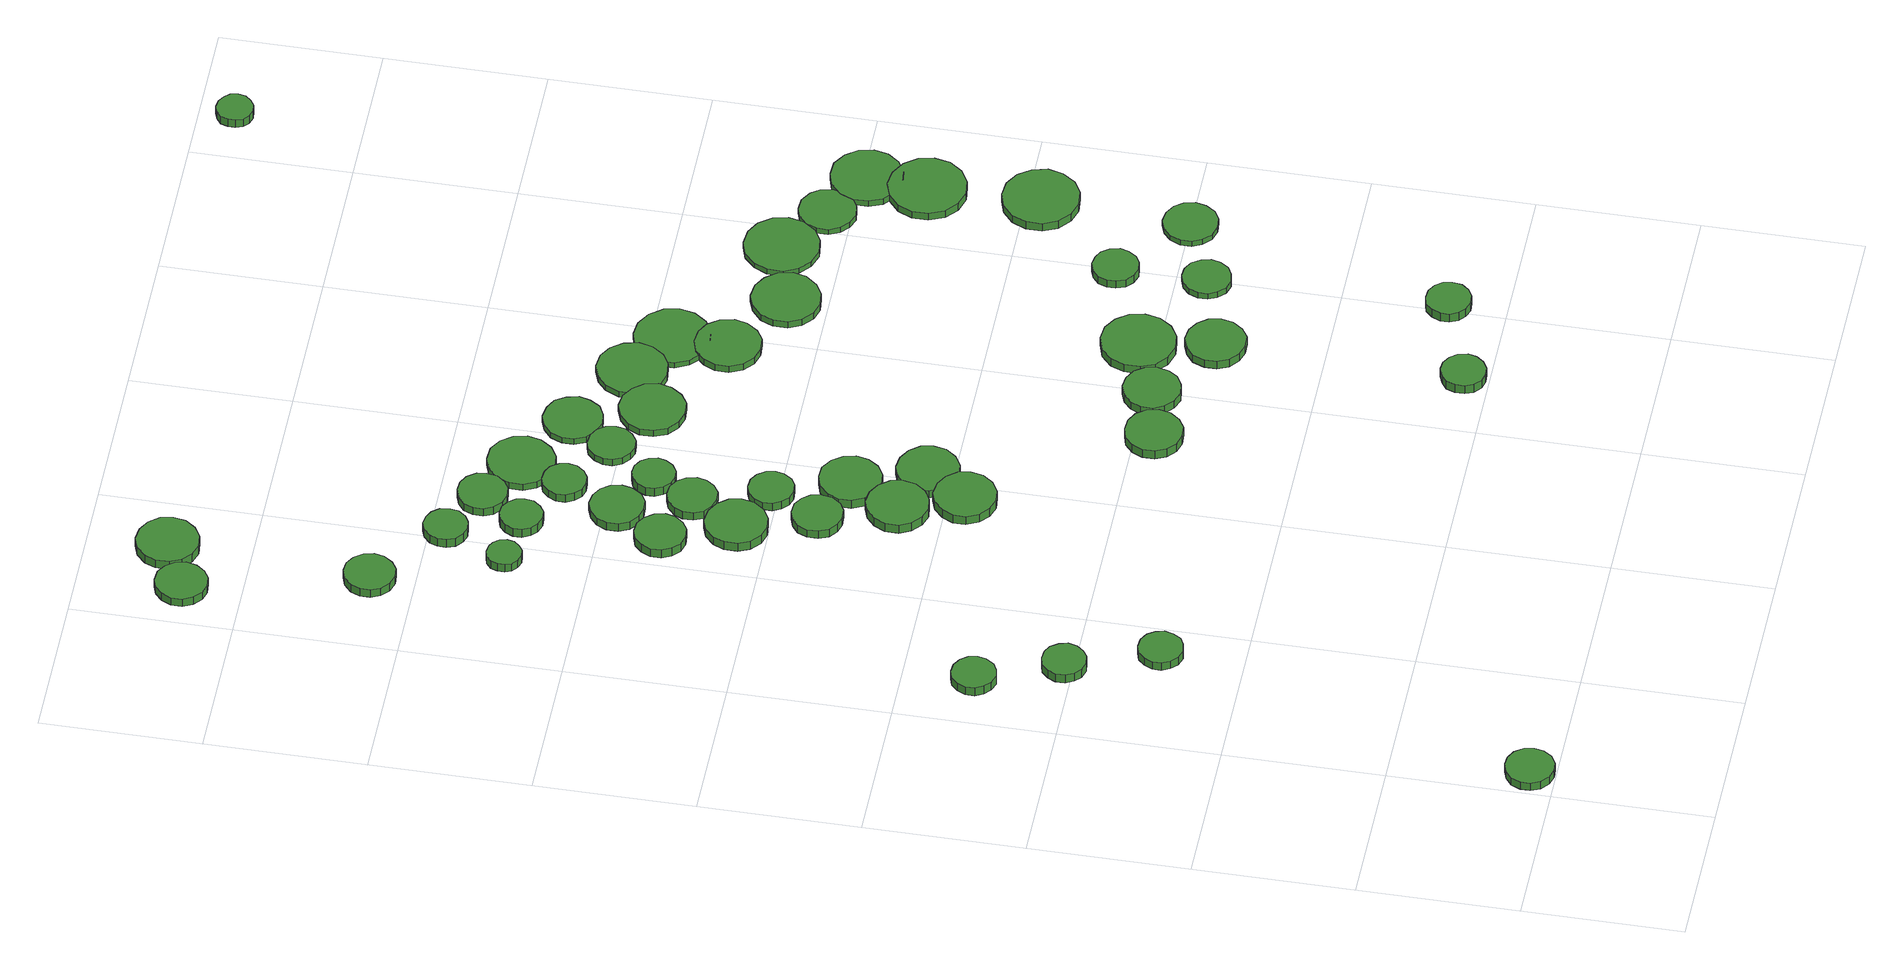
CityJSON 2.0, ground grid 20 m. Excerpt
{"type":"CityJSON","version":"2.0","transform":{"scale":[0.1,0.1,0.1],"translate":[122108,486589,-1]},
"CityObjects":{
"tree1":{"type":"SolitaryVegetationObject","attributes":{"function":"something"},"geometry":[{"type":"MultiSurface","lod":"1","boundaries":[[[0,1,2,3,4,5,6,7,8,9,10,11,12,13,14]],[[15,16,17,18,19,20,21,22,23,24,25,26,27,28,29]],[[0,29,28,1]],[[1,28,27,2]],[[2,27,26,3]],[[3,26,25,4]],[[4,25,24,5]],[[5,24,23,6]],[[6,23,22,7]],[[7,22,21,8]],[[8,21,20,9]],[[9,20,19,10]],[[10,19,18,11]],[[11,18,17,12]],[[12,17,16,13]],[[13,16,15,14]],[[14,15,29,0]]]}]},
"tree2":{"type":"SolitaryVegetationObject","attributes":{"function":"something"},"geometry":[{"type":"MultiSurface","lod":"1","boundaries":[[[30,31,32,33,34,35,36,37,38,39,40,41,42,43,44]],[[45,46,47,48,49,50,51,52,53,54,55,56,57,58,59]],[[30,59,58,31]],[[31,58,57,32]],[[32,57,56,33]],[[33,56,55,34]],[[34,55,54,35]],[[35,54,53,36]],[[36,53,52,37]],[[37,52,51,38]],[[38,51,50,39]],[[39,50,49,40]],[[40,49,48,41]],[[41,48,47,42]],[[42,47,46,43]],[[43,46,45,44]],[[44,45,59,30]]]}]},
"tree3":{"type":"SolitaryVegetationObject","attributes":{"function":"something"},"geometry":[{"type":"MultiSurface","lod":"1","boundaries":[[[60,61,62,63,64,65,66,67,68,69,70,71,72,73,74]],[[75,76,77,78,79,80,81,82,83,84,85,86,87,88,89]],[[60,89,88,61]],[[61,88,87,62]],[[62,87,86,63]],[[63,86,85,64]],[[64,85,84,65]],[[65,84,83,66]],[[66,83,82,67]],[[67,82,81,68]],[[68,81,80,69]],[[69,80,79,70]],[[70,79,78,71]],[[71,78,77,72]],[[72,77,76,73]],[[73,76,75,74]],[[74,75,89,60]]]}]},
"tree4":{"type":"SolitaryVegetationObject","attributes":{"function":"something"},"geometry":[{"type":"MultiSurface","lod":"1","boundaries":[[[90,91,92,93,94,95,96,97,98,99,100,101,102,103,104]],[[105,106,107,108,109,110,111,112,113,114,115,116,117,118,119]],[[90,119,118,91]],[[91,118,117,92]],[[92,117,116,93]],[[93,116,115,94]],[[94,115,114,95]],[[95,114,113,96]],[[96,113,112,97]],[[97,112,111,98]],[[98,111,110,99]],[[99,110,109,100]],[[100,109,108,101]],[[101,108,107,102]],[[102,107,106,103]],[[103,106,105,104]],[[104,105,119,90]]]}]},
"tree5":{"type":"SolitaryVegetationObject","attributes":{"function":"something"},"geometry":[{"type":"MultiSurface","lod":"1","boundaries":[[[120,121,122,123,124,125,126,127,128,129,130,131,132,133,134]],[[135,136,137,138,139,140,141,142,143,144,145,146,147,148,149]],[[120,149,148,121]],[[121,148,147,122]],[[122,147,146,123]],[[123,146,145,124]],[[124,145,144,125]],[[125,144,143,126]],[[126,143,142,127]],[[127,142,141,128]],[[128,141,140,129]],[[129,140,139,130]],[[130,139,138,131]],[[131,138,137,132]],[[132,137,136,133]],[[133,136,135,134]],[[134,135,149,120]]]}]},
"tree6":{"type":"SolitaryVegetationObject","attributes":{"function":"something"},"geometry":[{"type":"MultiSurface","lod":"1","boundaries":[[[150,151,152,153,154,155,156,157,158,159,160,161,162,163,164]],[[165,166,167,168,169,170,171,172,173,174,175,176,177,178,179]],[[150,179,178,151]],[[151,178,177,152]],[[152,177,176,153]],[[153,176,175,154]],[[154,175,174,155]],[[155,174,173,156]],[[156,173,172,157]],[[157,172,171,158]],[[158,171,170,159]],[[159,170,169,160]],[[160,169,168,161]],[[161,168,167,162]],[[162,167,166,163]],[[163,166,165,164]],[[164,165,179,150]]]}]},
"tree7":{"type":"SolitaryVegetationObject","attributes":{"function":"something"},"geometry":[{"type":"MultiSurface","lod":"1","boundaries":[[[180,181,182,183,184,185,186,187,188,189,190,191,192,193,194]],[[195,196,197,198,199,200,201,202,203,204,205,206,207,208,209]],[[180,209,208,181]],[[181,208,207,182]],[[182,207,206,183]],[[183,206,205,184]],[[184,205,204,185]],[[185,204,203,186]],[[186,203,202,187]],[[187,202,201,188]],[[188,201,200,189]],[[189,200,199,190]],[[190,199,198,191]],[[191,198,197,192]],[[192,197,196,193]],[[193,196,195,194]],[[194,195,209,180]]]}]},
"tree8":{"type":"SolitaryVegetationObject","attributes":{"function":"something"},"geometry":[{"type":"MultiSurface","lod":"1","boundaries":[[[210,211,212,213,214,215,216,217,218,219,220,221,222,223,224]],[[225,226,227,228,229,230,231,232,233,234,235,236,237,238,239]],[[210,239,238,211]],[[211,238,237,212]],[[212,237,236,213]],[[213,236,235,214]],[[214,235,234,215]],[[215,234,233,216]],[[216,233,232,217]],[[217,232,231,218]],[[218,231,230,219]],[[219,230,229,220]],[[220,229,228,221]],[[221,228,227,222]],[[222,227,226,223]],[[223,226,225,224]],[[224,225,239,210]]]}]},
"tree9":{"type":"SolitaryVegetationObject","attributes":{"function":"something"},"geometry":[{"type":"MultiSurface","lod":"1","boundaries":[[[240,241,242,243,244,245,246,247,248,249,250,251,252,253,254]],[[255,256,257,258,259,260,261,262,263,264,265,266,267,268,269]],[[240,269,268,241]],[[241,268,267,242]],[[242,267,266,243]],[[243,266,265,244]],[[244,265,264,245]],[[245,264,263,246]],[[246,263,262,247]],[[247,262,261,248]],[[248,261,260,249]],[[249,260,259,250]],[[250,259,258,251]],[[251,258,257,252]],[[252,257,256,253]],[[253,256,255,254]],[[254,255,269,240]]]}]},
"tree10":{"type":"SolitaryVegetationObject","attributes":{"function":"something"},"geometry":[{"type":"MultiSurface","lod":"1","boundaries":[[[270,271,272,273,274,275,276,277,278,279,280,281,282,283,284]],[[285,286,287,288,289,290,291,292,293,294,295,296,297,298,299]],[[270,299,298,271]],[[271,298,297,272]],[[272,297,296,273]],[[273,296,295,274]],[[274,295,294,275]],[[275,294,293,276]],[[276,293,292,277]],[[277,292,291,278]],[[278,291,290,279]],[[279,290,289,280]],[[280,289,288,281]],[[281,288,287,282]],[[282,287,286,283]],[[283,286,285,284]],[[284,285,299,270]]]}]},
"tree11":{"type":"SolitaryVegetationObject","attributes":{"function":"something"},"geometry":[{"type":"MultiSurface","lod":"1","boundaries":[[[300,301,302,303,304,305,306,307,308,309,310,311,312,313,314]],[[315,316,317,318,319,320,321,322,323,324,325,326,327,328,329]],[[300,329,328,301]],[[301,328,327,302]],[[302,327,326,303]],[[303,326,325,304]],[[304,325,324,305]],[[305,324,323,306]],[[306,323,322,307]],[[307,322,321,308]],[[308,321,320,309]],[[309,320,319,310]],[[310,319,318,311]],[[311,318,317,312]],[[312,317,316,313]],[[313,316,315,314]],[[314,315,329,300]]]}]},
"tree12":{"type":"SolitaryVegetationObject","attributes":{"function":"something"},"geometry":[{"type":"MultiSurface","lod":"1","boundaries":[[[330,331,332,333,334,335,336,337,338,339,340,341,342,343,344]],[[345,346,347,348,349,350,351,352,353,354,355,356,357,358,359]],[[330,359,358,331]],[[331,358,357,332]],[[332,357,356,333]],[[333,356,355,334]],[[334,355,354,335]],[[335,354,353,336]],[[336,353,352,337]],[[337,352,351,338]],[[338,351,350,339]],[[339,350,349,340]],[[340,349,348,341]],[[341,348,347,342]],[[342,347,346,343]],[[343,346,345,344]],[[344,345,359,330]]]}]},
"tree13":{"type":"SolitaryVegetationObject","attributes":{"function":"something"},"geometry":[{"type":"MultiSurface","lod":"1","boundaries":[[[360,361,362,363,364,365,366,367,368,369,370,371,372,373,374]],[[375,376,377,378,379,380,381,382,383,384,385,386,387,388,389]],[[360,389,388,361]],[[361,388,387,362]],[[362,387,386,363]],[[363,386,385,364]],[[364,385,384,365]],[[365,384,383,366]],[[366,383,382,367]],[[367,382,381,368]],[[368,381,380,369]],[[369,380,379,370]],[[370,379,378,371]],[[371,378,377,372]],[[372,377,376,373]],[[373,376,375,374]],[[374,375,389,360]]]}]},
"tree14":{"type":"SolitaryVegetationObject","attributes":{"function":"something"},"geometry":[{"type":"MultiSurface","lod":"1","boundaries":[[[390,391,392,393,394,395,396,397,398,399,400,401,402,403,404]],[[405,406,407,408,409,410,411,412,413,414,415,416,417,418,419]],[[390,419,418,391]],[[391,418,417,392]],[[392,417,416,393]],[[393,416,415,394]],[[394,415,414,395]],[[395,414,413,396]],[[396,413,412,397]],[[397,412,411,398]],[[398,411,410,399]],[[399,410,409,400]],[[400,409,408,401]],[[401,408,407,402]],[[402,407,406,403]],[[403,406,405,404]],[[404,405,419,390]]]}]},
"tree15":{"type":"SolitaryVegetationObject","attributes":{"function":"something"},"geometry":[{"type":"MultiSurface","lod":"1","boundaries":[[[420,421,422,423,424,425,426,427,428,429,430,431,432,433,434]],[[435,436,437,438,439,440,441,442,443,444,445,446,447,448,449]],[[420,449,448,421]],[[421,448,447,422]],[[422,447,446,423]],[[423,446,445,424]],[[424,445,444,425]],[[425,444,443,426]],[[426,443,442,427]],[[427,442,441,428]],[[428,441,440,429]],[[429,440,439,430]],[[430,439,438,431]],[[431,438,437,432]],[[432,437,436,433]],[[433,436,435,434]],[[434,435,449,420]]]}]},
"tree16":{"type":"SolitaryVegetationObject","attributes":{"function":"something"},"geometry":[{"type":"MultiSurface","lod":"1","boundaries":[[[450,451,452,453,454,455,456,457,458,459,460,461,462,463,464]],[[465,466,467,468,469,470,471,472,473,474,475,476,477,478,479]],[[450,479,478,451]],[[451,478,477,452]],[[452,477,476,453]],[[453,476,475,454]],[[454,475,474,455]],[[455,474,473,456]],[[456,473,472,457]],[[457,472,471,458]],[[458,471,470,459]],[[459,470,469,460]],[[460,469,468,461]],[[461,468,467,462]],[[462,467,466,463]],[[463,466,465,464]],[[464,465,479,450]]]}]},
"tree17":{"type":"SolitaryVegetationObject","attributes":{"function":"something"},"geometry":[{"type":"MultiSurface","lod":"1","boundaries":[[[480,481,482,483,484,485,486,487,488,489,490,491,492,493,494]],[[495,496,497,498,499,500,501,502,503,504,505,506,507,508,509]],[[480,509,508,481]],[[481,508,507,482]],[[482,507,506,483]],[[483,506,505,484]],[[484,505,504,485]],[[485,504,503,486]],[[486,503,502,487]],[[487,502,501,488]],[[488,501,500,489]],[[489,500,499,490]],[[490,499,498,491]],[[491,498,497,492]],[[492,497,496,493]],[[493,496,495,494]],[[494,495,509,480]]]}]},
"tree18":{"type":"SolitaryVegetationObject","attributes":{"function":"something"},"geometry":[{"type":"MultiSurface","lod":"1","boundaries":[[[510,511,512,513,514,515,516,517,518,519,520,521,522,523,524]],[[525,526,527,528,529,530,531,532,533,534,535,536,537,538,539]],[[510,539,538,511]],[[511,538,537,512]],[[512,537,536,513]],[[513,536,535,514]],[[514,535,534,515]],[[515,534,533,516]],[[516,533,532,517]],[[517,532,531,518]],[[518,531,530,519]],[[519,530,529,520]],[[520,529,528,521]],[[521,528,527,522]],[[522,527,526,523]],[[523,526,525,524]],[[524,525,539,510]]]}]},
"tree19":{"type":"SolitaryVegetationObject","attributes":{"function":"something"},"geometry":[{"type":"MultiSurface","lod":"1","boundaries":[[[540,541,542,543,544,545,546,547,548,549,550,551,552,553,554]],[[555,556,557,558,559,560,561,562,563,564,565,566,567,568,569]],[[540,569,568,541]],[[541,568,567,542]],[[542,567,566,543]],[[543,566,565,544]],[[544,565,564,545]],[[545,564,563,546]],[[546,563,562,547]],[[547,562,561,548]],[[548,561,560,549]],[[549,560,559,550]],[[550,559,558,551]],[[551,558,557,552]],[[552,557,556,553]],[[553,556,555,554]],[[554,555,569,540]]]}]},
"tree20":{"type":"SolitaryVegetationObject","attributes":{"function":"something"},"geometry":[{"type":"MultiSurface","lod":"1","boundaries":[[[570,571,572,573,574,575,576,577,578,579,580,581,582,583,584]],[[585,586,587,588,589,590,591,592,593,594,595,596,597,598,599]],[[570,599,598,571]],[[571,598,597,572]],[[572,597,596,573]],[[573,596,595,574]],[[574,595,594,575]],[[575,594,593,576]],[[576,593,592,577]],[[577,592,591,578]],[[578,591,590,579]],[[579,590,589,580]],[[580,589,588,581]],[[581,588,587,582]],[[582,587,586,583]],[[583,586,585,584]],[[584,585,599,570]]]}]},
"tree21":{"type":"SolitaryVegetationObject","attributes":{"function":"something"},"geometry":[{"type":"MultiSurface","lod":"1","boundaries":[[[600,601,602,603,604,605,606,607,608,609,610,611,612,613,614]],[[615,616,617,618,619,620,621,622,623,624,625,626,627,628,629]],[[600,629,628,601]],[[601,628,627,602]],[[602,627,626,603]],[[603,626,625,604]],[[604,625,624,605]],[[605,624,623,606]],[[606,623,622,607]],[[607,622,621,608]],[[608,621,620,609]],[[609,620,619,610]],[[610,619,618,611]],[[611,618,617,612]],[[612,617,616,613]],[[613,616,615,614]],[[614,615,629,600]]]}]},
"tree22":{"type":"SolitaryVegetationObject","attributes":{"function":"something"},"geometry":[{"type":"MultiSurface","lod":"1","boundaries":[[[630,631,632,633,634,635,636,637,638,639,640,641,642,643,644]],[[645,646,647,648,649,650,651,652,653,654,655,656,657,658,659]],[[630,659,658,631]],[[631,658,657,632]],[[632,657,656,633]],[[633,656,655,634]],[[634,655,654,635]],[[635,654,653,636]],[[636,653,652,637]],[[637,652,651,638]],[[638,651,650,639]],[[639,650,649,640]],[[640,649,648,641]],[[641,648,647,642]],[[642,647,646,643]],[[643,646,645,644]],[[644,645,659,630]]]}]},
"tree23":{"type":"SolitaryVegetationObject","attributes":{"function":"something"},"geometry":[{"type":"MultiSurface","lod":"1","boundaries":[[[660,661,662,663,664,665,666,667,668,669,670,671,672,673,674]],[[675,676,677,678,679,680,681,682,683,684,685,686,687,688,689]],[[660,689,688,661]],[[661,688,687,662]],[[662,687,686,663]],[[663,686,685,664]],[[664,685,684,665]],[[665,684,683,666]],[[666,683,682,667]],[[667,682,681,668]],[[668,681,680,669]],[[669,680,679,670]],[[670,679,678,671]],[[671,678,677,672]],[[672,677,676,673]],[[673,676,675,674]],[[674,675,689,660]]]}]},
"tree24":{"type":"SolitaryVegetationObject","attributes":{"function":"something"},"geometry":[{"type":"MultiSurface","lod":"1","boundaries":[[[690,691,692,693,694,695,696,697,698,699,700,701,702,703,704]],[[705,706,707,708,709,710,711,712,713,714,715,716,717,718,719]],[[690,719,718,691]],[[691,718,717,692]],[[692,717,716,693]],[[693,716,715,694]],[[694,715,714,695]],[[695,714,713,696]],[[696,713,712,697]],[[697,712,711,698]],[[698,711,710,699]],[[699,710,709,700]],[[700,709,708,701]],[[701,708,707,702]],[[702,707,706,703]],[[703,706,705,704]],[[704,705,719,690]]]}]},
"tree25":{"type":"SolitaryVegetationObject","attributes":{"function":"something"},"geometry":[{"type":"MultiSurface","lod":"1","boundaries":[[[720,721,722,723,724,725,726,727,728,729,730,731,732,733,734]],[[735,736,737,738,739,740,741,742,743,744,745,746,747,748,749]],[[720,749,748,721]],[[721,748,747,722]],[[722,747,746,723]],[[723,746,745,724]],[[724,745,744,725]],[[725,744,743,726]],[[726,743,742,727]],[[727,742,741,728]],[[728,741,740,729]],[[729,740,739,730]],[[730,739,738,731]],[[731,738,737,732]],[[732,737,736,733]],[[733,736,735,734]],[[734,735,749,720]]]}]},
"tree26":{"type":"SolitaryVegetationObject","attributes":{"function":"something"},"geometry":[{"type":"MultiSurface","lod":"1","boundaries":[[[750,751,752,753,754,755,756,757,758,759,760,761,762,763,764]],[[765,766,767,768,769,770,771,772,773,774,775,776,777,778,779]],[[750,779,778,751]],[[751,778,777,752]],[[752,777,776,753]],[[753,776,775,754]],[[754,775,774,755]],[[755,774,773,756]],[[756,773,772,757]],[[757,772,771,758]],[[758,771,770,759]],[[759,770,769,760]],[[760,769,768,761]],[[761,768,767,762]],[[762,767,766,763]],[[763,766,765,764]],[[764,765,779,750]]]}]},
"tree27":{"type":"SolitaryVegetationObject","attributes":{"function":"something"},"geometry":[{"type":"MultiSurface","lod":"1","boundaries":[[[780,781,782,783,784,785,786,787,788,789,790,791,792,793,794]],[[795,796,797,798,799,800,801,802,803,804,805,806,807,808,809]],[[780,809,808,781]],[[781,808,807,782]],[[782,807,806,783]],[[783,806,805,784]],[[784,805,804,785]],[[785,804,803,786]],[[786,803,802,787]],[[787,802,801,788]],[[788,801,800,789]],[[789,800,799,790]],[[790,799,798,791]],[[791,798,797,792]],[[792,797,796,793]],[[793,796,795,794]],[[794,795,809,780]]]}]},
"tree28":{"type":"SolitaryVegetationObject","attributes":{"function":"something"},"geometry":[{"type":"MultiSurface","lod":"1","boundaries":[[[810,811,812,813,814,815,816,817,818,819,820,821,822,823,824]],[[825,826,827,828,829,830,831,832,833,834,835,836,837,838,839]],[[810,839,838,811]],[[811,838,837,812]],[[812,837,836,813]],[[813,836,835,814]],[[814,835,834,815]],[[815,834,833,816]],[[816,833,832,817]],[[817,832,831,818]],[[818,831,830,819]],[[819,830,829,820]],[[820,829,828,821]],[[821,828,827,822]],[[822,827,826,823]],[[823,826,825,824]],[[824,825,839,810]]]}]},
"tree29":{"type":"SolitaryVegetationObject","attributes":{"function":"something"},"geometry":[{"type":"MultiSurface","lod":"1","boundaries":[[[840,841,842,843,844,845,846,847,848,849,850,851,852,853,854]],[[855,856,857,858,859,860,861,862,863,864,865,866,867,868,869]],[[840,869,868,841]],[[841,868,867,842]],[[842,867,866,843]],[[843,866,865,844]],[[844,865,864,845]],[[845,864,863,846]],[[846,863,862,847]],[[847,862,861,848]],[[848,861,860,849]],[[849,860,859,850]],[[850,859,858,851]],[[851,858,857,852]],[[852,857,856,853]],[[853,856,855,854]],[[854,855,869,840]]]}]},
"tree30":{"type":"SolitaryVegetationObject","attributes":{"function":"something"},"geometry":[{"type":"MultiSurface","lod":"1","boundaries":[[[870,871,872,873,874,875,876,877,878,879,880,881,882,883,884]],[[885,886,887,888,889,890,891,892,893,894,895,896,897,898,899]],[[870,899,898,871]],[[871,898,897,872]],[[872,897,896,873]],[[873,896,895,874]],[[874,895,894,875]],[[875,894,893,876]],[[876,893,892,877]],[[877,892,891,878]],[[878,891,890,879]],[[879,890,889,880]],[[880,889,888,881]],[[881,888,887,882]],[[882,887,886,883]],[[883,886,885,884]],[[884,885,899,870]]]}]},
"tree31":{"type":"SolitaryVegetationObject","attributes":{"function":"something"},"geometry":[{"type":"MultiSurface","lod":"1","boundaries":[[[900,901,902,903,904,905,906,907,908,909,910,911,912,913,914]],[[915,916,917,918,919,920,921,922,923,924,925,926,927,928,929]],[[900,929,928,901]],[[901,928,927,902]],[[902,927,926,903]],[[903,926,925,904]],[[904,925,924,905]],[[905,924,923,906]],[[906,923,922,907]],[[907,922,921,908]],[[908,921,920,909]],[[909,920,919,910]],[[910,919,918,911]],[[911,918,917,912]],[[912,917,916,913]],[[913,916,915,914]],[[914,915,929,900]]]}]},
"tree32":{"type":"SolitaryVegetationObject","attributes":{"function":"something"},"geometry":[{"type":"MultiSurface","lod":"1","boundaries":[[[930,931,932,933,934,935,936,937,938,939,940,941,942,943,944]],[[945,946,947,948,949,950,951,952,953,954,955,956,957,958,959]],[[930,959,958,931]],[[931,958,957,932]],[[932,957,956,933]],[[933,956,955,934]],[[934,955,954,935]],[[935,954,953,936]],[[936,953,952,937]],[[937,952,951,938]],[[938,951,950,939]],[[939,950,949,940]],[[940,949,948,941]],[[941,948,947,942]],[[942,947,946,943]],[[943,946,945,944]],[[944,945,959,930]]]}]},
"tree33":{"type":"SolitaryVegetationObject","attributes":{"function":"something"},"geometry":[{"type":"MultiSurface","lod":"1","boundaries":[[[960,961,962,963,964,965,966,967,968,969,970,971,972,973,974]],[[975,976,977,978,979,980,981,982,983,984,985,986,987,988,989]],[[960,989,988,961]],[[961,988,987,962]],[[962,987,986,963]],[[963,986,985,964]],[[964,985,984,965]],[[965,984,983,966]],[[966,983,982,967]],[[967,982,981,968]],[[968,981,980,969]],[[969,980,979,970]],[[970,979,978,971]],[[971,978,977,972]],[[972,977,976,973]],[[973,976,975,974]],[[974,975,989,960]]]}]},
"tree34":{"type":"SolitaryVegetationObject","attributes":{"function":"something"},"geometry":[{"type":"MultiSurface","lod":"1","boundaries":[[[990,991,992,993,994,995,996,997,998,999,1000,1001,1002,1003,1004]],[[1005,1006,1007,1008,1009,1010,1011,1012,1013,1014,1015,1016,1017,1018,1019]],[[990,1019,1018,991]],[[991,1018,1017,992]],[[992,1017,1016,993]],[[993,1016,1015,994]],[[994,1015,1014,995]],[[995,1014,1013,996]],[[996,1013,1012,997]],[[997,1012,1011,998]],[[998,1011,1010,999]],[[999,1010,1009,1000]],[[1000,1009,1008,1001]],[[1001,1008,1007,1002]],[[1002,1007,1006,1003]],[[1003,1006,1005,1004]],[[1004,1005,1019,990]]]}]},
"tree35":{"type":"SolitaryVegetationObject","attributes":{"function":"something"},"geometry":[{"type":"MultiSurface","lod":"1","boundaries":[[[1020,1021,1022,1023,1024,1025,1026,1027,1028,1029,1030,1031,1032,1033,1034]],[[1035,1036,1037,1038,1039,1040,1041,1042,1043,1044,1045,1046,1047,1048,1049]],[[1020,1049,1048,1021]],[[1021,1048,1047,1022]],[[1022,1047,1046,1023]],[[1023,1046,1045,1024]],[[1024,1045,1044,1025]],[[1025,1044,1043,1026]],[[1026,1043,1042,1027]],[[1027,1042,1041,1028]],[[1028,1041,1040,1029]],[[1029,1040,1039,1030]],[[1030,1039,1038,1031]],[[1031,1038,1037,1032]],[[1032,1037,1036,1033]],[[1033,1036,1035,1034]],[[1034,1035,1049,1020]]]}]},
"tree36":{"type":"SolitaryVegetationObject","attributes":{"function":"something"},"geometry":[{"type":"MultiSurface","lod":"1","boundaries":[[[1050,1051,1052,1053,1054,1055,1056,1057,1058,1059,1060,1061,1062,1063,1064]],[[1065,1066,1067,1068,1069,1070,1071,1072,1073,1074,1075,1076,1077,1078,1079]],[[1050,1079,1078,1051]],[[1051,1078,1077,1052]],[[1052,1077,1076,1053]],[[1053,1076,1075,1054]],[[1054,1075,1074,1055]],[[1055,1074,1073,1056]],[[1056,1073,1072,1057]],[[1057,1072,1071,1058]],[[1058,1071,1070,1059]],[[1059,1070,1069,1060]],[[1060,1069,1068,1061]],[[1061,1068,1067,1062]],[[1062,1067,1066,1063]],[[1063,1066,1065,1064]],[[1064,1065,1079,1050]]]}]},
"tree37":{"type":"SolitaryVegetationObject","attributes":{"function":"something"},"geometry":[{"type":"MultiSurface","lod":"1","boundaries":[[[1080,1081,1082,1083,1084,1085,1086,1087,1088,1089,1090,1091,1092,1093,1094]],[[1095,1096,1097,1098,1099,1100,1101,1102,1103,1104,1105,1106,1107,1108,1109]],[[1080,1109,1108,1081]],[[1081,1108,1107,1082]],[[1082,1107,1106,1083]],[[1083,1106,1105,1084]],[[1084,1105,1104,1085]],[[1085,1104,1103,1086]],[[1086,1103,1102,1087]],[[1087,1102,1101,1088]],[[1088,1101,1100,1089]],[[1089,1100,1099,1090]],[[1090,1099,1098,1091]],[[1091,1098,1097,1092]],[[1092,1097,1096,1093]],[[1093,1096,1095,1094]],[[1094,1095,1109,1080]]]}]},
"tree38":{"type":"SolitaryVegetationObject","attributes":{"function":"something"},"geometry":[{"type":"MultiSurface","lod":"1","boundaries":[[[1110,1111,1112,1113,1114,1115,1116,1117,1118,1119,1120,1121,1122,1123,1124]],[[1125,1126,1127,1128,1129,1130,1131,1132,1133,1134,1135,1136,1137,1138,1139]],[[1110,1139,1138,1111]],[[1111,1138,1137,1112]],[[1112,1137,1136,1113]],[[1113,1136,1135,1114]],[[1114,1135,1134,1115]],[[1115,1134,1133,1116]],[[1116,1133,1132,1117]],[[1117,1132,1131,1118]],[[1118,1131,1130,1119]],[[1119,1130,1129,1120]],[[1120,1129,1128,1121]],[[1121,1128,1127,1122]],[[1122,1127,1126,1123]],[[1123,1126,1125,1124]],[[1124,1125,1139,1110]]]}]},
"tree39":{"type":"SolitaryVegetationObject","attributes":{"function":"something"},"geometry":[{"type":"MultiSurface","lod":"1","boundaries":[[[1140,1141,1142,1143,1144,1145,1146,1147,1148,1149,1150,1151,1152,1153,1154]],[[1155,1156,1157,1158,1159,1160,1161,1162,1163,1164,1165,1166,1167,1168,1169]],[[1140,1169,1168,1141]],[[1141,1168,1167,1142]],[[1142,1167,1166,1143]],[[1143,1166,1165,1144]],[[1144,1165,1164,1145]],[[1145,1164,1163,1146]],[[1146,1163,1162,1147]],[[1147,1162,1161,1148]],[[1148,1161,1160,1149]],[[1149,1160,1159,1150]],[[1150,1159,1158,1151]],[[1151,1158,1157,1152]],[[1152,1157,1156,1153]],[[1153,1156,1155,1154]],[[1154,1155,1169,1140]]]}]},
"tree40":{"type":"SolitaryVegetationObject","attributes":{"function":"something"},"geometry":[{"type":"MultiSurface","lod":"1","boundaries":[[[1170,1171,1172,1173,1174,1175,1176,1177,1178,1179,1180,1181,1182,1183,1184]],[[1185,1186,1187,1188,1189,1190,1191,1192,1193,1194,1195,1196,1197,1198,1199]],[[1170,1199,1198,1171]],[[1171,1198,1197,1172]],[[1172,1197,1196,1173]],[[1173,1196,1195,1174]],[[1174,1195,1194,1175]],[[1175,1194,1193,1176]],[[1176,1193,1192,1177]],[[1177,1192,1191,1178]],[[1178,1191,1190,1179]],[[1179,1190,1189,1180]],[[1180,1189,1188,1181]],[[1181,1188,1187,1182]],[[1182,1187,1186,1183]],[[1183,1186,1185,1184]],[[1184,1185,1199,1170]]]}]},
"tree41":{"type":"SolitaryVegetationObject","attributes":{"function":"something"},"geometry":[{"type":"MultiSurface","lod":"1","boundaries":[[[1200,1201,1202,1203,1204,1205,1206,1207,1208,1209,1210,1211,1212,1213,1214]],[[1215,1216,1217,1218,1219,1220,1221,1222,1223,1224,1225,1226,1227,1228,1229]],[[1200,1229,1228,1201]],[[1201,1228,1227,1202]],[[1202,1227,1226,1203]],[[1203,1226,1225,1204]],[[1204,1225,1224,1205]],[[1205,1224,1223,1206]],[[1206,1223,1222,1207]],[[1207,1222,1221,1208]],[[1208,1221,1220,1209]],[[1209,1220,1219,1210]],[[1210,1219,1218,1211]],[[1211,1218,1217,1212]],[[1212,1217,1216,1213]],[[1213,1216,1215,1214]],[[1214,1215,1229,1200]]]}]},
"tree42":{"type":"SolitaryVegetationObject","attributes":{"function":"something"},"geometry":[{"type":"MultiSurface","lod":"1","boundaries":[[[1230,1231,1232,1233,1234,1235,1236,1237,1238,1239,1240,1241,1242,1243,1244]],[[1245,1246,1247,1248,1249,1250,1251,1252,1253,1254,1255,1256,1257,1258,1259]],[[1230,1259,1258,1231]],[[1231,1258,1257,1232]],[[1232,1257,1256,1233]],[[1233,1256,1255,1234]],[[1234,1255,1254,1235]],[[1235,1254,1253,1236]],[[1236,1253,1252,1237]],[[1237,1252,1251,1238]],[[1238,1251,1250,1239]],[[1239,1250,1249,1240]],[[1240,1249,1248,1241]],[[1241,1248,1247,1242]],[[1242,1247,1246,1243]],[[1243,1246,1245,1244]],[[1244,1245,1259,1230]]]}]},
"tree43":{"type":"SolitaryVegetationObject","attributes":{"function":"something"},"geometry":[{"type":"MultiSurface","lod":"1","boundaries":[[[1260,1261,1262,1263,1264,1265,1266,1267,1268,1269,1270,1271,1272,1273,1274]],[[1275,1276,1277,1278,1279,1280,1281,1282,1283,1284,1285,1286,1287,1288,1289]],[[1260,1289,1288,1261]],[[1261,1288,1287,1262]],[[1262,1287,1286,1263]],[[1263,1286,1285,1264]],[[1264,1285,1284,1265]],[[1265,1284,1283,1266]],[[1266,1283,1282,1267]],[[1267,1282,1281,1268]],[[1268,1281,1280,1269]],[[1269,1280,1279,1270]],[[1270,1279,1278,1271]],[[1271,1278,1277,1272]],[[1272,1277,1276,1273]],[[1273,1276,1275,1274]],[[1274,1275,1289,1260]]]}]},
"tree44":{"type":"SolitaryVegetationObject","attributes":{"function":"something"},"geometry":[{"type":"MultiSurface","lod":"1","boundaries":[[[1290,1291,1292,1293,1294,1295,1296,1297,1298,1299,1300,1301,1302,1303,1304]],[[1305,1306,1307,1308,1309,1310,1311,1312,1313,1314,1315,1316,1317,1318,1319]],[[1290,1319,1318,1291]],[[1291,1318,1317,1292]],[[1292,1317,1316,1293]],[[1293,1316,1315,1294]],[[1294,1315,1314,1295]],[[1295,1314,1313,1296]],[[1296,1313,1312,1297]],[[1297,1312,1311,1298]],[[1298,1311,1310,1299]],[[1299,1310,1309,1300]],[[1300,1309,1308,1301]],[[1301,1308,1307,1302]],[[1302,1307,1306,1303]],[[1303,1306,1305,1304]],[[1304,1305,1319,1290]]]}]},
"tree45":{"type":"SolitaryVegetationObject","attributes":{"function":"something"},"geometry":[{"type":"MultiSurface","lod":"1","boundaries":[[[1320,1321,1322,1323,1324,1325,1326,1327,1328,1329,1330,1331,1332,1333,1334]],[[1335,1336,1337,1338,1339,1340,1341,1342,1343,1344,1345,1346,1347,1348,1349]],[[1320,1349,1348,1321]],[[1321,1348,1347,1322]],[[1322,1347,1346,1323]],[[1323,1346,1345,1324]],[[1324,1345,1344,1325]],[[1325,1344,1343,1326]],[[1326,1343,1342,1327]],[[1327,1342,1341,1328]],[[1328,1341,1340,1329]],[[1329,1340,1339,1330]],[[1330,1339,1338,1331]],[[1331,1338,1337,1332]],[[1332,1337,1336,1333]],[[1333,1336,1335,1334]],[[1334,1335,1349,1320]]]}]},
"tree46":{"type":"SolitaryVegetationObject","attributes":{"function":"something"},"geometry":[{"type":"MultiSurface","lod":"1","boundaries":[[[1350,1351,1352,1353,1354,1355,1356,1357,1358,1359,1360,1361,1362,1363,1364]],[[1365,1366,1367,1368,1369,1370,1371,1372,1373,1374,1375,1376,1377,1378,1379]],[[1350,1379,1378,1351]],[[1351,1378,1377,1352]],[[1352,1377,1376,1353]],[[1353,1376,1375,1354]],[[1354,1375,1374,1355]],[[1355,1374,1373,1356]],[[1356,1373,1372,1357]],[[1357,1372,1371,1358]],[[1358,1371,1370,1359]],[[1359,1370,1369,1360]],[[1360,1369,1368,1361]],[[1361,1368,1367,1362]],[[1362,1367,1366,1363]],[[1363,1366,1365,1364]],[[1364,1365,1379,1350]]]}]}
},
"vertices":[
[67,32,18],[65,44,18],[57,55,18],[46,61,18],[34,62,18],[22,58,18],[12,50,18],[7,38,18],[7,26,18],[12,14,18],[22,6,18],[34,2,18],[46,3,18],[57,9,18],[65,20,18],[65,20,6],[57,9,6],[46,3,6],[34,2,6],[22,6,6],[12,14,6],[7,26,6],[7,38,6],[12,50,6],[22,58,6],[34,62,6],[46,61,6],[57,55,6],[65,44,6],[67,32,6],
[95,713,26],[93,724,26],[86,733,26],[76,739,26],[65,740,26],[54,737,26],[46,729,26],[41,718,26],[41,707,26],[46,697,26],[54,689,26],[65,685,26],[76,687,26],[86,692,26],[93,702,26],[93,702,13],[86,692,13],[76,687,13],[65,685,13],[54,689,13],[46,697,13],[41,707,13],[41,718,13],[46,729,13],[54,737,13],[65,740,13],[76,739,13],[86,733,13],[93,724,13],[95,713,13],
[134,610,29],[131,621,29],[124,631,29],[115,636,29],[103,637,29],[92,634,29],[84,626,29],[79,616,29],[79,604,29],[84,594,29],[92,586,29],[103,583,29],[115,584,29],[124,590,29],[131,599,29],[131,599,16],[124,590,16],[115,584,16],[103,583,16],[92,586,16],[84,594,16],[79,604,16],[79,616,16],[84,626,16],[92,634,16],[103,637,16],[115,636,16],[124,631,16],[131,621,16],[134,610,16],
[172,500,32],[169,511,32],[163,520,32],[153,526,32],[141,527,32],[130,524,32],[122,516,32],[117,505,32],[117,494,32],[122,484,32],[130,476,32],[141,472,32],[153,474,32],[163,479,32],[169,489,32],[169,489,20],[163,479,20],[153,474,20],[141,472,20],[130,476,20],[122,484,20],[117,494,20],[117,505,20],[122,516,20],[130,524,20],[141,527,20],[153,526,20],[163,520,20],[169,511,20],[172,500,20],
[139,1454,27],[136,1466,27],[128,1477,27],[117,1484,27],[104,1485,27],[91,1481,27],[81,1472,27],[76,1460,27],[76,1447,27],[81,1435,27],[91,1426,27],[104,1422,27],[117,1423,27],[128,1430,27],[136,1441,27],[136,1441,15],[128,1430,15],[117,1423,15],[104,1422,15],[91,1426,15],[81,1435,15],[76,1447,15],[76,1460,15],[81,1472,15],[91,1481,15],[104,1485,15],[117,1484,15],[128,1477,15],[136,1466,15],[139,1454,15],
[84,1672,27],[81,1685,27],[73,1696,27],[62,1703,27],[48,1704,27],[36,1700,27],[26,1691,27],[20,1679,27],[20,1665,27],[26,1653,27],[36,1644,27],[48,1640,27],[62,1641,27],[73,1648,27],[81,1659,27],[81,1659,15],[73,1648,15],[62,1641,15],[48,1640,15],[36,1644,15],[26,1653,15],[20,1665,15],[20,1679,15],[26,1691,15],[36,1700,15],[48,1704,15],[62,1703,15],[73,1696,15],[81,1685,15],[84,1672,15],
[192,1302,26],[190,1311,26],[184,1318,26],[177,1322,26],[168,1323,26],[159,1321,26],[152,1315,26],[149,1306,26],[149,1297,26],[152,1289,26],[159,1283,26],[168,1280,26],[177,1281,26],[184,1286,26],[190,1293,26],[190,1293,14],[184,1286,14],[177,1281,14],[168,1280,14],[159,1283,14],[152,1289,14],[149,1297,14],[149,1306,14],[152,1315,14],[159,1321,14],[168,1323,14],[177,1322,14],[184,1318,14],[190,1311,14],[192,1302,14],
[270,1124,26],[267,1137,26],[259,1148,26],[248,1155,26],[235,1156,26],[222,1152,26],[213,1143,26],[207,1131,26],[207,1118,26],[213,1106,26],[222,1097,26],[235,1093,26],[248,1094,26],[259,1101,26],[267,1112,26],[267,1112,13],[259,1101,13],[248,1094,13],[235,1093,13],[222,1097,13],[213,1106,13],[207,1118,13],[207,1131,13],[213,1143,13],[222,1152,13],[235,1156,13],[248,1155,13],[259,1148,13],[267,1137,13],[270,1124,13],
[311,1039,26],[308,1054,26],[298,1067,26],[284,1075,26],[268,1077,26],[253,1072,26],[241,1061,26],[235,1047,26],[235,1030,26],[241,1016,26],[253,1005,26],[268,1000,26],[284,1002,26],[298,1010,26],[308,1023,26],[308,1023,13],[298,1010,13],[284,1002,13],[268,1000,13],[253,1005,13],[241,1016,13],[235,1030,13],[235,1047,13],[241,1061,13],[253,1072,13],[268,1077,13],[284,1075,13],[298,1067,13],[308,1054,13],[311,1039,13],
[335,946,26],[333,959,26],[325,969,26],[314,976,26],[300,977,26],[288,973,26],[278,965,26],[273,953,26],[273,939,26],[278,927,26],[288,919,26],[300,915,26],[314,916,26],[325,922,26],[333,933,26],[333,933,14],[325,922,14],[314,916,14],[300,915,14],[288,919,14],[278,927,14],[273,939,14],[273,953,14],[278,965,14],[288,973,14],[300,977,14],[314,976,14],[325,969,14],[333,959,14],[335,946,14],
[376,855,27],[373,870,27],[363,883,27],[349,891,27],[333,893,27],[318,888,27],[306,877,27],[299,863,27],[299,846,27],[306,832,27],[318,821,27],[333,816,27],[349,818,27],[363,826,27],[373,839,27],[373,839,14],[363,826,14],[349,818,14],[333,816,14],[318,821,14],[306,832,14],[299,846,14],[299,863,14],[306,877,14],[318,888,14],[333,893,14],[349,891,14],[363,883,14],[373,870,14],[376,855,14],
[404,778,28],[401,793,28],[391,806,28],[377,814,28],[361,816,28],[346,811,28],[334,800,28],[327,786,28],[327,770,28],[334,755,28],[346,744,28],[361,739,28],[377,741,28],[391,749,28],[401,762,28],[401,762,15],[391,749,15],[377,741,15],[361,739,15],[346,744,15],[334,755,15],[327,770,15],[327,786,15],[334,800,15],[346,811,15],[361,816,15],[377,814,15],[391,806,15],[401,793,15],[404,778,15],
[234,1379,24],[232,1391,24],[225,1400,24],[216,1405,24],[204,1407,24],[194,1403,24],[185,1395,24],[181,1385,24],[181,1374,24],[185,1363,24],[194,1356,24],[204,1352,24],[216,1354,24],[225,1359,24],[232,1368,24],[232,1368,11],[225,1359,11],[216,1354,11],[204,1352,11],[194,1356,11],[185,1363,11],[181,1374,11],[181,1385,11],[185,1395,11],[194,1403,11],[204,1407,11],[216,1405,11],[225,1400,11],[232,1391,11],[234,1379,11],
[266,1294,25],[264,1304,25],[257,1313,25],[248,1319,25],[237,1320,25],[226,1317,25],[218,1309,25],[213,1299,25],[213,1288,25],[218,1278,25],[226,1271,25],[237,1267,25],[248,1268,25],[257,1274,25],[264,1283,25],[264,1283,12],[257,1274,12],[248,1268,12],[237,1267,12],[226,1271,12],[218,1278,12],[213,1288,12],[213,1299,12],[218,1309,12],[226,1317,12],[237,1320,12],[248,1319,12],[257,1313,12],[264,1304,12],[266,1294,12],
[156,1701,28],[153,1716,28],[143,1729,28],[129,1737,28],[113,1739,28],[98,1734,28],[86,1723,28],[80,1709,28],[80,1692,28],[86,1678,28],[98,1667,28],[113,1662,28],[129,1664,28],[143,1672,28],[153,1685,28],[153,1685,15],[143,1672,15],[129,1664,15],[113,1662,15],[98,1667,15],[86,1678,15],[80,1692,15],[80,1709,15],[86,1723,15],[98,1734,15],[113,1739,15],[129,1737,15],[143,1729,15],[153,1716,15],[156,1701,15],
[311,1184,24],[308,1198,24],[300,1209,24],[288,1216,24],[274,1218,24],[261,1213,24],[250,1204,24],[244,1191,24],[244,1177,24],[250,1164,24],[261,1155,24],[274,1151,24],[288,1152,24],[300,1159,24],[308,1171,24],[308,1171,12],[300,1159,12],[288,1152,12],[274,1151,12],[261,1155,12],[250,1164,12],[244,1177,12],[244,1191,12],[250,1204,12],[261,1213,12],[274,1218,12],[288,1216,12],[300,1209,12],[308,1198,12],[311,1184,12],
[339,1098,25],[336,1111,25],[329,1121,25],[318,1128,25],[305,1129,25],[293,1125,25],[283,1116,25],[278,1105,25],[278,1092,25],[283,1080,25],[293,1072,25],[305,1068,25],[318,1069,25],[329,1076,25],[336,1086,25],[336,1086,13],[329,1076,13],[318,1069,13],[305,1068,13],[293,1072,13],[283,1080,13],[278,1092,13],[278,1105,13],[283,1116,13],[293,1125,13],[305,1129,13],[318,1128,13],[329,1121,13],[336,1111,13],[339,1098,13],
[366,1008,25],[364,1019,25],[357,1029,25],[347,1035,25],[335,1036,25],[324,1032,25],[316,1025,25],[311,1014,25],[311,1002,25],[316,992,25],[324,984,25],[335,980,25],[347,981,25],[357,987,25],[364,997,25],[364,997,13],[357,987,13],[347,981,13],[335,980,13],[324,984,13],[316,992,13],[311,1002,13],[311,1014,13],[316,1025,13],[324,1032,13],[335,1036,13],[347,1035,13],[357,1029,13],[364,1019,13],[366,1008,13],
[410,918,25],[406,933,25],[397,946,25],[383,955,25],[367,956,25],[352,951,25],[340,940,25],[333,926,25],[333,910,25],[340,895,25],[352,884,25],[367,879,25],[383,881,25],[397,889,25],[406,902,25],[406,902,12],[397,889,12],[383,881,12],[367,879,12],[352,884,12],[340,895,12],[333,910,12],[333,926,12],[340,940,12],[352,951,12],[367,956,12],[383,955,12],[397,946,12],[406,933,12],[410,918,12],
[442,830,26],[439,845,26],[429,858,26],[415,866,26],[399,868,26],[384,863,26],[372,852,26],[365,838,26],[365,822,26],[372,807,26],[384,796,26],[399,791,26],[415,793,26],[429,801,26],[439,814,26],[439,814,14],[429,801,14],[415,793,14],[399,791,14],[384,796,14],[372,807,14],[365,822,14],[365,838,14],[372,852,14],[384,863,14],[399,868,14],[415,866,14],[429,858,14],[439,845,14],[442,830,14],
[303,1347,23],[301,1359,23],[293,1370,23],[282,1376,23],[269,1377,23],[257,1373,23],[247,1365,23],[242,1353,23],[242,1340,23],[247,1329,23],[257,1320,23],[269,1316,23],[282,1317,23],[293,1324,23],[301,1334,23],[301,1334,11],[293,1324,11],[282,1317,11],[269,1316,11],[257,1320,11],[247,1329,11],[242,1340,11],[242,1353,11],[247,1365,11],[257,1373,11],[269,1377,11],[282,1376,11],[293,1370,11],[301,1359,11],[303,1347,11],
[364,1150,25],[361,1161,25],[355,1170,25],[345,1176,25],[334,1177,25],[324,1174,25],[316,1166,25],[311,1156,25],[311,1145,25],[316,1135,25],[324,1127,25],[334,1124,25],[345,1125,25],[355,1131,25],[361,1140,25],[361,1140,12],[355,1131,12],[345,1125,12],[334,1124,12],[324,1127,12],[316,1135,12],[311,1145,12],[311,1156,12],[316,1166,12],[324,1174,12],[334,1177,12],[345,1176,12],[355,1170,12],[361,1161,12],[364,1150,12],
[547,575,31],[544,590,31],[535,602,31],[522,609,31],[507,610,31],[493,606,31],[482,596,31],[476,583,31],[476,568,31],[482,554,31],[493,544,31],[507,540,31],[522,541,31],[535,549,31],[544,561,31],[544,561,18],[535,549,18],[522,541,18],[507,540,18],[493,544,18],[482,554,18],[476,568,18],[476,583,18],[482,596,18],[493,606,18],[507,610,18],[522,609,18],[535,602,18],[544,590,18],[547,575,18],
[337,1254,23],[335,1265,23],[328,1275,23],[318,1280,23],[307,1281,23],[296,1278,23],[288,1270,23],[283,1260,23],[283,1248,23],[288,1238,23],[296,1230,23],[307,1227,23],[318,1228,23],[328,1234,23],[335,1243,23],[335,1243,11],[328,1234,11],[318,1228,11],[307,1227,11],[296,1230,11],[288,1238,11],[283,1248,11],[283,1260,11],[288,1270,11],[296,1278,11],[307,1281,11],[318,1280,11],[328,1275,11],[335,1265,11],[337,1254,11],
[377,1311,21],[373,1328,21],[363,1342,21],[348,1351,21],[330,1352,21],[314,1347,21],[301,1335,21],[294,1319,21],[294,1302,21],[301,1286,21],[314,1274,21],[330,1269,21],[348,1271,21],[363,1280,21],[373,1294,21],[373,1294,11],[363,1280,11],[348,1271,11],[330,1269,11],[314,1274,11],[301,1286,11],[294,1302,11],[294,1319,11],[301,1335,11],[314,1347,11],[330,1352,11],[348,1351,11],[363,1342,11],[373,1328,11],[377,1311,11],
[412,1210,21],[410,1222,21],[403,1232,21],[392,1238,21],[380,1239,21],[369,1236,21],[360,1227,21],[355,1216,21],[355,1204,21],[360,1193,21],[369,1185,21],[380,1181,21],[392,1182,21],[403,1189,21],[410,1198,21],[410,1198,11],[403,1189,11],[392,1182,11],[380,1181,11],[369,1185,11],[360,1193,11],[355,1204,11],[355,1216,11],[360,1227,11],[369,1236,11],[380,1239,11],[392,1238,11],[403,1232,11],[410,1222,11],[412,1210,11],
[710,230,29],[707,242,29],[700,251,29],[690,257,29],[679,258,29],[668,254,29],[659,247,29],[655,236,29],[655,224,29],[659,214,29],[668,206,29],[679,203,29],[690,204,29],[700,210,29],[707,219,29],[707,219,16],[700,210,16],[690,204,16],[679,203,16],[668,206,16],[659,214,16],[655,224,16],[655,236,16],[659,247,16],[668,254,16],[679,258,16],[690,257,16],[700,251,16],[707,242,16],[710,230,16],
[622,591,27],[619,606,27],[611,618,27],[598,625,27],[583,627,27],[569,622,27],[558,612,27],[552,599,27],[552,584,27],[558,571,27],[569,561,27],[583,556,27],[598,558,27],[611,565,27],[619,577,27],[619,577,15],[611,565,15],[598,558,15],[583,556,15],[569,561,15],[558,571,15],[552,584,15],[552,599,15],[558,612,15],[569,622,15],[583,627,15],[598,625,15],[611,618,15],[619,606,15],[622,591,15],
[456,1263,20],[452,1278,20],[444,1291,20],[430,1298,20],[415,1300,20],[401,1295,20],[389,1285,20],[383,1271,20],[383,1256,20],[389,1242,20],[401,1232,20],[415,1227,20],[430,1229,20],[444,1236,20],[452,1249,20],[452,1249,11],[444,1236,11],[430,1229,11],[415,1227,11],[401,1232,11],[389,1242,11],[383,1256,11],[383,1271,11],[389,1285,11],[401,1295,11],[415,1300,11],[430,1298,11],[444,1291,11],[452,1278,11],[456,1263,11],
[494,1173,21],[490,1190,21],[480,1203,21],[466,1212,21],[449,1214,21],[433,1208,21],[420,1197,21],[413,1182,21],[413,1165,21],[420,1149,21],[433,1138,21],[449,1133,21],[466,1134,21],[480,1143,21],[490,1157,21],[490,1157,11],[480,1143,11],[466,1134,11],[449,1133,11],[433,1138,11],[420,1149,11],[413,1165,11],[413,1182,11],[420,1197,11],[433,1208,11],[449,1214,11],[466,1212,11],[480,1203,11],[490,1190,11],[494,1173,11],
[722,532,23],[719,547,23],[710,559,23],[697,567,23],[681,569,23],[667,564,23],[655,554,23],[649,539,23],[649,524,23],[655,510,23],[667,500,23],[681,495,23],[697,496,23],[710,504,23],[719,517,23],[719,517,11],[710,504,11],[697,496,11],[681,495,11],[667,500,11],[655,510,11],[649,524,11],[649,539,11],[655,554,11],[667,564,11],[681,569,11],[697,567,11],[710,559,11],[719,547,11],[722,532,11],
[711,622,26],[707,641,26],[696,656,26],[680,666,26],[661,668,26],[642,662,26],[628,649,26],[621,632,26],[621,612,26],[628,595,26],[642,582,26],[661,576,26],[680,578,26],[696,588,26],[707,603,26],[707,603,14],[696,588,14],[680,578,14],[661,576,14],[642,582,14],[628,595,14],[621,612,14],[621,632,14],[628,649,14],[642,662,14],[661,668,14],[680,666,14],[696,656,14],[707,641,14],[711,622,14],
[560,1209,20],[556,1227,20],[545,1242,20],[530,1251,20],[511,1253,20],[494,1247,20],[481,1235,20],[473,1218,20],[473,1200,20],[481,1184,20],[494,1171,20],[511,1166,20],[530,1168,20],[545,1177,20],[556,1192,20],[556,1192,11],[545,1177,11],[530,1168,11],[511,1166,11],[494,1171,11],[481,1184,11],[473,1200,11],[473,1218,11],[481,1235,11],[494,1247,11],[511,1253,11],[530,1251,11],[545,1242,11],[556,1227,11],[560,1209,11],
[836,272,21],[834,283,21],[827,292,21],[817,298,21],[805,299,21],[794,296,21],[786,288,21],[781,277,21],[781,266,21],[786,255,21],[794,248,21],[805,244,21],[817,245,21],[827,251,21],[834,260,21],[834,260,8],[827,251,8],[817,245,8],[805,244,8],[794,248,8],[786,255,8],[781,266,8],[781,277,8],[786,288,8],[794,296,8],[805,299,8],[817,298,8],[827,292,8],[834,283,8],[836,272,8],
[619,1104,21],[615,1121,21],[605,1135,21],[591,1143,21],[574,1145,21],[558,1140,21],[545,1128,21],[538,1113,21],[538,1096,21],[545,1080,21],[558,1069,21],[574,1064,21],[591,1065,21],[605,1074,21],[615,1088,21],[615,1088,11],[605,1074,11],[591,1065,11],[574,1064,11],[558,1069,11],[545,1080,11],[538,1096,11],[538,1113,11],[545,1128,11],[558,1140,11],[574,1145,11],[591,1143,11],[605,1135,11],[615,1121,11],[619,1104,11],
[627,1172,19],[623,1191,19],[611,1207,19],[594,1217,19],[575,1219,19],[556,1213,19],[542,1200,19],[534,1182,19],[534,1162,19],[542,1145,19],[556,1132,19],[575,1126,19],[594,1128,19],[611,1137,19],[623,1153,19],[623,1153,11],[611,1137,11],[594,1128,11],[575,1126,11],[556,1132,11],[542,1145,11],[534,1162,11],[534,1182,11],[542,1200,11],[556,1213,11],[575,1219,11],[594,1217,11],[611,1207,11],[623,1191,11],[627,1172,11],
[827,563,17],[824,575,17],[817,586,17],[806,592,17],[794,593,17],[782,589,17],[773,581,17],[768,569,17],[768,557,17],[773,546,17],[782,537,17],[794,533,17],[806,535,17],[817,541,17],[824,551,17],[824,551,8],[817,541,8],[806,535,8],[794,533,8],[782,537,8],[773,546,8],[768,557,8],[768,569,8],[773,581,8],[782,589,8],[794,593,8],[806,592,8],[817,586,8],[824,575,8],[827,563,8],
[712,1050,20],[708,1068,20],[697,1082,20],[682,1091,20],[664,1093,20],[648,1087,20],[634,1075,20],[627,1059,20],[627,1041,20],[634,1025,20],[648,1013,20],[664,1008,20],[682,1010,20],[697,1019,20],[708,1033,20],[708,1033,10],[697,1019,10],[682,1010,10],[664,1008,10],[648,1013,10],[634,1025,10],[627,1041,10],[627,1059,10],[634,1075,10],[648,1087,10],[664,1093,10],[682,1091,10],[697,1082,10],[708,1068,10],[712,1050,10],
[823,673,20],[820,685,20],[813,695,20],[803,700,20],[791,702,20],[780,698,20],[771,690,20],[767,679,20],[767,668,20],[771,657,20],[780,649,20],[791,645,20],[803,646,20],[813,652,20],[820,662,20],[820,662,8],[813,652,8],[803,646,8],[791,645,8],[780,649,8],[771,657,8],[767,668,8],[767,679,8],[771,690,8],[780,698,8],[791,702,8],[803,700,8],[813,695,8],[820,685,8],[823,673,8],
[921,599,16],[918,613,16],[910,624,16],[898,631,16],[884,633,16],[870,628,16],[860,619,16],[854,606,16],[854,592,16],[860,580,16],[870,570,16],[884,566,16],[898,567,16],[910,574,16],[918,586,16],[918,586,8],[910,574,8],[898,567,8],[884,566,8],[870,570,8],[860,580,8],[854,592,8],[854,606,8],[860,619,8],[870,628,8],[884,633,8],[898,631,8],[910,624,8],[918,613,8],[921,599,8],
[805,1072,19],[801,1091,19],[789,1107,19],[773,1116,19],[753,1118,19],[735,1112,19],[721,1099,19],[713,1082,19],[713,1062,19],[721,1045,19],[735,1032,19],[753,1026,19],[773,1028,19],[789,1037,19],[801,1053,19],[801,1053,11],[789,1037,11],[773,1028,11],[753,1026,11],[735,1032,11],[721,1045,11],[713,1062,11],[713,1082,11],[721,1099,11],[735,1112,11],[753,1118,11],[773,1116,11],[789,1107,11],[801,1091,11],[805,1072,11],
[941,782,21],[936,801,21],[925,817,21],[908,827,21],[888,829,21],[870,823,21],[855,810,21],[847,792,21],[847,772,21],[855,754,21],[870,741,21],[888,735,21],[908,737,21],[925,747,21],[936,763,21],[936,763,9],[925,747,9],[908,737,9],[888,735,9],[870,741,9],[855,754,9],[847,772,9],[847,792,9],[855,810,9],[870,823,9],[888,829,9],[908,827,9],[925,817,9],[936,801,9],[941,782,9],
[863,1029,18],[860,1044,18],[852,1055,18],[839,1063,18],[824,1064,18],[811,1060,18],[800,1050,18],[794,1037,18],[794,1022,18],[800,1009,18],[811,999,18],[824,994,18],[839,996,18],[852,1003,18],[860,1015,18],[860,1015,10],[852,1003,10],[839,996,10],[824,994,10],[811,999,10],[800,1009,10],[794,1022,10],[794,1037,10],[800,1050,10],[811,1060,10],[824,1064,10],[839,1063,10],[852,1055,10],[860,1044,10],[863,1029,10],
[935,919,21],[931,938,21],[919,954,21],[902,964,21],[882,967,21],[863,960,21],[848,947,21],[840,929,21],[840,909,21],[848,890,21],[863,877,21],[882,871,21],[902,873,21],[919,883,21],[931,899,21],[931,899,10],[919,883,10],[902,873,10],[882,871,10],[863,877,10],[848,890,10],[840,909,10],[840,929,10],[848,947,10],[863,960,10],[882,967,10],[902,964,10],[919,954,10],[931,938,10],[935,919,10],
[938,993,19],[934,1011,19],[923,1026,19],[907,1036,19],[889,1037,19],[871,1032,19],[857,1019,19],[850,1002,19],[850,984,19],[857,967,19],[871,955,19],[889,949,19],[907,951,19],[923,960,19],[934,975,19],[934,975,10],[923,960,10],[907,951,10],[889,949,10],[871,955,10],[857,967,10],[850,984,10],[850,1002,10],[857,1019,10],[871,1032,10],[889,1037,10],[907,1036,10],[923,1026,10],[934,1011,10],[938,993,10],
[882,1755,33],[880,1764,33],[874,1771,33],[866,1776,33],[856,1777,33],[847,1774,33],[840,1768,33],[837,1759,33],[837,1750,33],[840,1741,33],[847,1735,33],[856,1732,33],[866,1733,33],[874,1738,33],[880,1745,33],[880,1745,21],[874,1738,21],[866,1733,21],[856,1732,21],[847,1735,21],[840,1741,21],[837,1750,21],[837,1759,21],[840,1768,21],[847,1774,21],[856,1777,21],[866,1776,21],[874,1771,21],[880,1764,21],[882,1755,21]
]}
